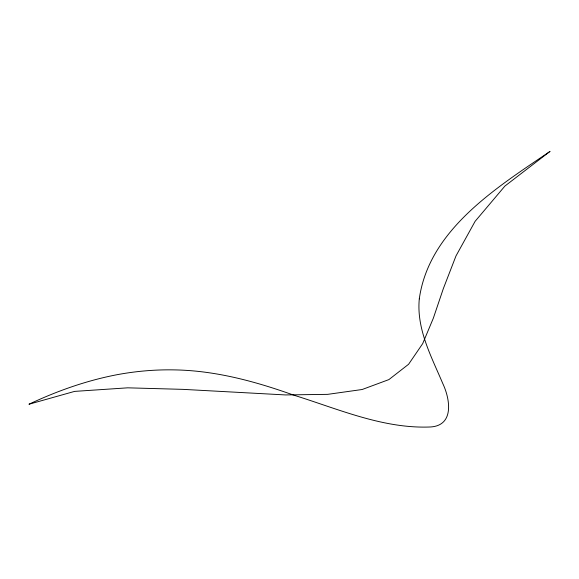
<?xml version="1.0" encoding="UTF-8"?>
<svg xmlns="http://www.w3.org/2000/svg" width="579" height="579" viewBox="0 0 579 579"><rect width="100%" height="100%" fill="white"/><g stroke="black" fill="none" stroke-linecap="round" stroke-linejoin="round"><path stroke-width="0.87" d="M419.29 298.894C416.395 329.169 431.398 356.534 442.754 383.479C449.919 398.526 454.718 425.239 430.805 426.962C383.204 429.039 338.027 408.861 293.394 395.037C255.122 381.358 215.279 370.546 174.395 369.894A200.652 138.12 -12.2 0 0 117.305 374.656C86.669 380.483 57.111 390.955 28.95 404.236L74.611 391.39L127.713 387.829L183.065 389.363L285.483 394.936L327.656 394.357L362.157 389.508L388.9 379.592L408.586 364.271L422.684 343.644L433.345 318.175L443.34 288.61L455.984 255.947L475.106 221.337L504.931 186.047L550.05 151.387C496.999 187.415 429.025 229.436 419.29 298.894"/></g></svg>
